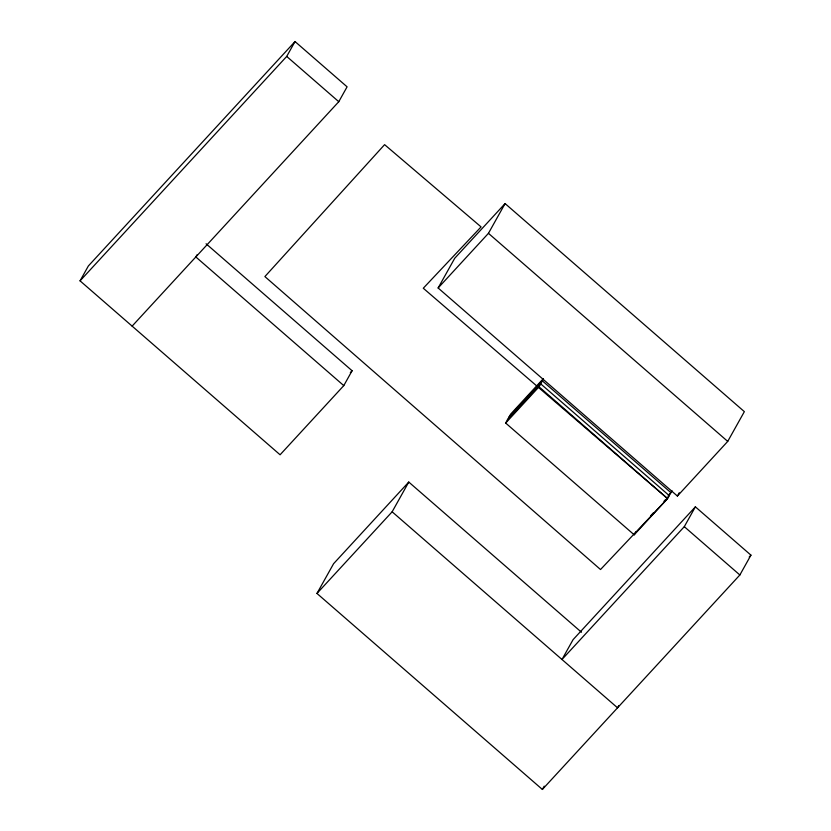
<?xml version="1.0" encoding="UTF-8"?>
<svg xmlns="http://www.w3.org/2000/svg" width="831" height="831" viewBox="0 0 831 831"><rect width="100%" height="100%" fill="white"/><g stroke="black" fill="none" stroke-linecap="round" stroke-linejoin="round"><path stroke-width="1.25" d="M206.078 243.774L352.095 370.74L343.785 385.615L280.089 454.786L80.056 280.847L88.366 265.972L295.026 41.55L347.088 86.829L338.778 101.704L132.129 326.126M80.056 280.847L286.705 56.425L295.026 41.55M197.009 254.826L195.825 256.945L343.785 385.615M438.124 287.983L454.754 258.233L505.082 203.574L744.358 411.646L727.727 441.396L677.4 496.055L438.124 287.983L488.451 233.324L505.082 203.574M695.381 506.837L684.297 526.667L561.985 659.492L573.068 639.662L695.381 506.837L750.944 555.15L739.86 574.979L542.373 789.45L316.964 593.438L333.595 563.698L408.769 482.053L581.482 632.246M316.964 593.438L392.139 511.803L408.769 482.053M671.999 490.654L667.563 498.59L634.198 534.821L505.664 423.052L510.65 414.129L543.142 378.843M505.664 423.052L539.028 386.81L543.464 378.884M634.198 534.821L635.86 531.85M677.4 496.055L679.249 492.752M542.373 789.45L544.222 786.147M618.773 705.612L617.547 707.815L392.139 511.803M350.35 372.641L352.095 370.74M508.988 417.1L542.352 380.858L670.887 492.638L668.259 495.494M507.326 420.07L540.69 383.839L669.225 495.608L667.47 497.52M650.787 515.635L653.426 512.779M663.959 501.332L665.714 499.421M749.198 557.05L750.944 555.15M667.563 498.59L600.522 569.526L264.892 276.578L384.597 144.646L481.076 226.905L423.28 288.232L667.563 498.59L539.028 386.81M286.705 56.425L338.778 101.704M488.451 233.324L727.727 441.396M684.297 526.667L739.86 574.979"/></g></svg>
